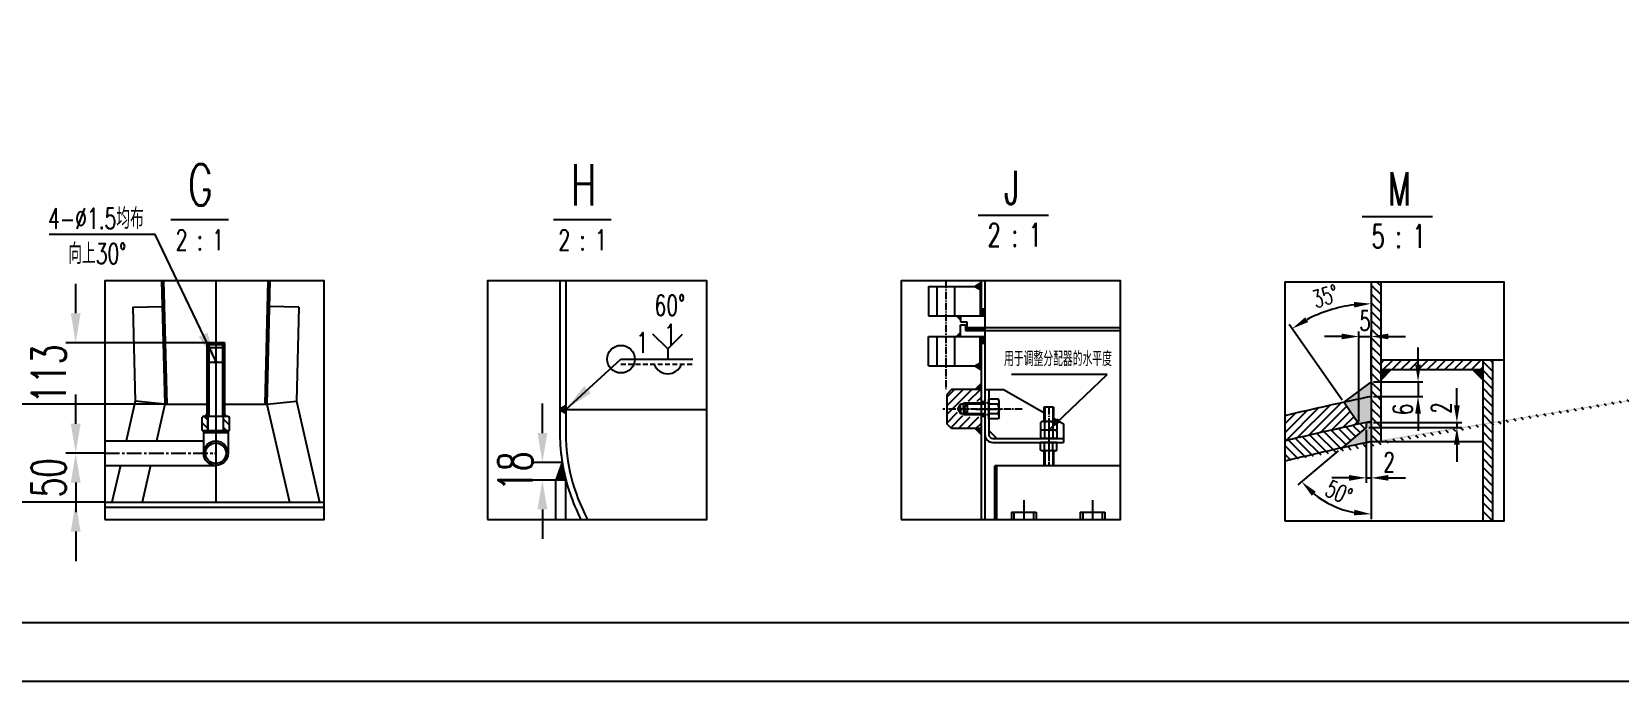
# Model space of a CAD drawing. Extents: x 0 to 10092, y 0 to 14268.
# Drawn here: x 1724 to 4960, y 0 to 1325 of the extents above; entities that cross this region are included whole.
import ezdxf

# ---------------------------------------------------------------- set-up
doc = ezdxf.new("R2010")
doc.units = 0
doc.header["$LTSCALE"] = 20
doc.header["$PDMODE"] = 3
for name, pattern in [('C2', [17, 14, -1, 1, -1]), ('CENTER2', [1.125, 0.75, -0.125, 0.125, -0.125]), ('DASHED2', [0.375, 0.25, -0.125])]:
    doc.linetypes.add(name, pattern=pattern)
doc.layers.get('0').update_dxf_attribs({"linetype": 'CONTINUOUS'})
doc.layers.get('DEFPOINTS').update_dxf_attribs({"linetype": 'CONTINUOUS'})
doc.layers.add('CENTER', color=4, linetype='C2')
doc.layers.add('TXT', color=6, linetype='CONTINUOUS')
doc.styles.add('HZFSD', font='ROMANS', dxfattribs={"width": 0.6667, "bigfont": 'HZFSD'})
doc.dimstyles.new('ARROW', dxfattribs={"dimtxt": 3.5, "dimasz": 3, "dimexe": 1, "dimexo": 0, "dimgap": 1, "dimtad": 1, "dimdec": 1, "dimdsep": 46, "dimtxsty": 'HZFSD', "dimcen": 0, "dimclrd": 3, "dimclre": 3, "dimclrt": 6, "dimadec": 0, "dimazin": 0, "dimtfac": 0.514286, "dimtdec": 1, "dimtix": 1, "dimtofl": 0, "dimtmove": 2, "dimatfit": 3, "dimfxl": 0, "dimtolj": 1, "dimarcsym": 0})
doc.dimstyles.new('ARROW$0', dxfattribs={"dimtxt": 4, "dimasz": 3, "dimexe": 1, "dimexo": 1, "dimgap": 0, "dimtad": 1, "dimdec": 1, "dimzin": 0, "dimdsep": 46, "dimtxsty": 'HZFSD', "dimcen": 0, "dimclrd": 3, "dimclre": 3, "dimclrt": 6, "dimadec": 0, "dimazin": 0, "dimtfac": 0.5, "dimtdec": 1, "dimtix": 1, "dimtmove": 2, "dimatfit": 3, "dimfxl": 0, "dimtolj": 1, "dimtzin": 0, "dimarcsym": 0})

# ---------------------------------------------------------------- blocks, each defined once
blk = doc.blocks.new('*D9')
at = {"color": 3, "lineweight": -2}
for p, q in [((8759, 2405.9), (8759, 2435.9)), ((8779.1, 2375.9), (8749, 2375.9)), ((8772.7, 2357.9), (8749, 2357.9)), ((8759, 2327.9), (8759, 2297.9))]:
    blk.add_line(p, q, dxfattribs=at)
at = {"color": 3}
for points in [[(8754, 2405.9), (8764, 2405.9), (8759, 2375.9)], [(8754, 2327.9), (8764, 2327.9), (8759, 2357.9)]]:
    blk.add_solid(points, dxfattribs=at)
at = {"layer": 'DEFPOINTS', "color": 0}
for p in [(8779.1, 2375.9), (8759, 2357.9), (8772.7, 2357.9)]:
    blk.add_point(p, dxfattribs=at)
at = {"color": 6, "insert": (8731.5, 2366.9), "char_height": 35, "attachment_point": 5, "rotation": 90, "style": 'HZFSD'}
blk.add_mtext('\\A1;18', dxfattribs=at)
blk = doc.blocks.new('*D10')
at = {"color": 3, "lineweight": -2}
for p, q in [((8283.3, 2415.3), (8283.3, 2445.3)), ((8313, 2385.3), (8273.3, 2385.3)), ((8313, 2335.3), (8273.3, 2335.3)), ((8283.3, 2305.3), (8283.3, 2275.3))]:
    blk.add_line(p, q, dxfattribs=at)
at = {"color": 3}
for points in [[(8278.3, 2415.3), (8288.3, 2415.3), (8283.3, 2385.3)], [(8278.3, 2305.3), (8288.3, 2305.3), (8283.3, 2335.3)]]:
    blk.add_solid(points, dxfattribs=at)
at = {"layer": 'DEFPOINTS', "color": 0}
for p in [(8313, 2385.3), (8283.3, 2335.3), (8313, 2335.3)]:
    blk.add_point(p, dxfattribs=at)
at = {"color": 6, "insert": (8255.8, 2360.3), "char_height": 35, "attachment_point": 5, "rotation": 90, "style": 'HZFSD'}
blk.add_mtext('\\A1;50', dxfattribs=at)
blk = doc.blocks.new('*D11')
at = {"color": 3, "lineweight": -2}
for p, q in [((8374.1, 2435.3), (8206.6, 2435.3)), ((8216.6, 2405.3), (8216.6, 2365.3)), ((8313, 2335.3), (8206.6, 2335.3))]:
    blk.add_line(p, q, dxfattribs=at)
at = {"color": 3}
for points in [[(8211.6, 2405.3), (8221.6, 2405.3), (8216.6, 2435.3)], [(8211.6, 2365.3), (8221.6, 2365.3), (8216.6, 2335.3)]]:
    blk.add_solid(points, dxfattribs=at)
at = {"layer": 'DEFPOINTS', "color": 0}
for p in [(8374.1, 2435.3), (8216.6, 2335.3), (8313, 2335.3)]:
    blk.add_point(p, dxfattribs=at)
at = {"color": 6, "insert": (8189.1, 2385.3), "char_height": 35, "attachment_point": 5, "rotation": 90, "style": 'HZFSD'}
blk.add_mtext('\\A1;100', dxfattribs=at)
blk = doc.blocks.new('*D12')
at = {"color": 3, "lineweight": -2}
for p, q in [((8283.3, 2528), (8283.3, 2558)), ((8417.1, 2498), (8273.3, 2498)), ((8313, 2385.3), (8273.3, 2385.3)), ((8283.3, 2355.3), (8283.3, 2325.3))]:
    blk.add_line(p, q, dxfattribs=at)
at = {"color": 3}
for points in [[(8278.3, 2528), (8288.3, 2528), (8283.3, 2498)], [(8278.3, 2355.3), (8288.3, 2355.3), (8283.3, 2385.3)]]:
    blk.add_solid(points, dxfattribs=at)
at = {"layer": 'DEFPOINTS', "color": 0}
for p in [(8417.1, 2498), (8283.3, 2385.3), (8313, 2385.3)]:
    blk.add_point(p, dxfattribs=at)
at = {"color": 6, "insert": (8255.9, 2466), "char_height": 35, "attachment_point": 5, "rotation": 90, "style": 'HZFSD'}
blk.add_mtext('\\A1;113', dxfattribs=at)
blk = doc.blocks.new('*D148')
at = {"color": 3, "lineweight": -2}
for p, q in [((4629.2, 562.8), (4629.2, 597.8)), ((4459.5, 527.8), (4639.2, 527.8)), ((4629.2, 527.8), (4629.2, 517.8)), ((4449.5, 517.8), (4639.2, 517.8)), ((4629.2, 482.8), (4629.2, 447.8))]:
    blk.add_line(p, q, dxfattribs=at)
at = {"color": 3}
for points in [[(4623.3, 562.8), (4635, 562.8), (4629.2, 527.8)], [(4623.3, 482.8), (4635, 482.8), (4629.2, 517.8)]]:
    blk.add_solid(points, dxfattribs=at)
at = {"layer": 'DEFPOINTS', "color": 0}
for p in [(4454.5, 527.8), (4444.5, 517.8), (4629.2, 517.8)]:
    blk.add_point(p, dxfattribs=at)
at = {"color": 6, "insert": (4597.2, 557.5), "char_height": 40, "attachment_point": 5, "rotation": 90, "style": 'HZFSD'}
blk.add_mtext('\\A1;2', dxfattribs=at)
blk = doc.blocks.new('*D149')
at = {"color": 3, "lineweight": -2}
for p, q in [((4444.5, 512.8), (4444.5, 404.9)), ((4454.5, 512.8), (4454.5, 404.9)), ((4409.5, 414.9), (4374.5, 414.9)), ((4444.5, 414.9), (4454.5, 414.9)), ((4489.5, 414.9), (4524.5, 414.9))]:
    blk.add_line(p, q, dxfattribs=at)
at = {"color": 3}
for points in [[(4409.5, 420.7), (4409.5, 409), (4444.5, 414.9)], [(4489.5, 420.7), (4489.5, 409), (4454.5, 414.9)]]:
    blk.add_solid(points, dxfattribs=at)
at = {"layer": 'DEFPOINTS', "color": 0}
for p in [(4444.5, 517.8), (4454.5, 517.8), (4454.5, 414.9)]:
    blk.add_point(p, dxfattribs=at)
at = {"color": 6, "insert": (4491.1, 446.9), "char_height": 40, "attachment_point": 5, "style": 'HZFSD'}
blk.add_mtext('\\A1;2', dxfattribs=at)
blk = doc.blocks.new('*D150')
at = {"color": 3, "lineweight": -2}
for p, q in [((4387.4, 469.8), (4304.9, 400.6)), ((4454.5, 484), (4454.5, 330.9))]:
    blk.add_line(p, q, dxfattribs=at)
blk.add_arc((4454.5, 526.1), 185.3, 230.8391, 259.1609, dxfattribs=at)
at = {"color": 3}
for points in [[(4333.4, 378.3), (4341.6, 386.6), (4312.6, 407)], [(4420.2, 350), (4419.1, 338.4), (4454.5, 340.9)]]:
    blk.add_solid(points, dxfattribs=at)
at = {"layer": 'DEFPOINTS', "color": 0}
for p in [(4454.5, 814.3), (4444.5, 517.8), (4454.5, 489), (4391.2, 473), (4352.7, 371.3)]:
    blk.add_point(p, dxfattribs=at)
at = {"color": 6, "insert": (4388.7, 385), "char_height": 35, "attachment_point": 5, "rotation": 335, "style": 'HZFSD'}
blk.add_mtext('\\A1;50°', dxfattribs=at)
blk = doc.blocks.new('*D151')
at = {"color": 3, "lineweight": -2}
for p, q in [((4429.5, 529.5), (4429.5, 713.2)), ((4454.5, 616), (4454.5, 713.2)), ((4394.5, 703.2), (4359.5, 703.2)), ((4429.5, 703.2), (4454.5, 703.2)), ((4489.5, 703.2), (4524.5, 703.2))]:
    blk.add_line(p, q, dxfattribs=at)
at = {"color": 3}
for points in [[(4394.5, 709.1), (4394.5, 697.4), (4429.5, 703.2)], [(4489.5, 709.1), (4489.5, 697.4), (4454.5, 703.2)]]:
    blk.add_solid(points, dxfattribs=at)
at = {"layer": 'DEFPOINTS', "color": 0}
for p in [(4454.5, 703.2), (4454.5, 611), (4429.5, 524.5)]:
    blk.add_point(p, dxfattribs=at)
at = {"color": 6, "insert": (4442, 735.2), "char_height": 40, "attachment_point": 5, "style": 'HZFSD'}
blk.add_mtext('\\A1;5', dxfattribs=at)
blk = doc.blocks.new('*D152')
at = {"color": 3, "lineweight": -2}
blk.add_line((4395.6, 573), (4287.5, 727.4), dxfattribs=at)
blk.add_arc((4454.5, 488.8), 281.2, 97.1352, 117.8648, dxfattribs=at)
at = {"color": 3}
for points in [[(4419.2, 773.7), (4419.9, 762.1), (4454.5, 770.1)], [(4326.1, 732.5), (4320, 742.4), (4293.2, 719.2)]]:
    blk.add_solid(points, dxfattribs=at)
at = {"layer": 'DEFPOINTS', "color": 0}
for p in [(4454.5, 814.3), (4397.6, 764.2), (4398.4, 568.9), (4429.5, 524.5), (4454.5, 489)]:
    blk.add_point(p, dxfattribs=at)
at = {"color": 6, "insert": (4361.1, 785.2), "char_height": 35, "attachment_point": 5, "rotation": 17.5, "style": 'HZFSD'}
blk.add_mtext('\\A1;35°', dxfattribs=at)
blk = doc.blocks.new('*D153')
at = {"color": 3, "lineweight": -2}
for p, q in [((4550, 646), (4550, 681)), ((4459.5, 611), (4560, 611)), ((4550, 611), (4550, 581)), ((4459.5, 581), (4560, 581)), ((4550, 546), (4550, 511))]:
    blk.add_line(p, q, dxfattribs=at)
at = {"color": 3}
for points in [[(4544.2, 646), (4555.9, 646), (4550, 611)], [(4544.2, 546), (4555.9, 546), (4550, 581)]]:
    blk.add_solid(points, dxfattribs=at)
at = {"layer": 'DEFPOINTS', "color": 0}
for p in [(4454.5, 611), (4454.5, 581), (4550, 581)]:
    blk.add_point(p, dxfattribs=at)
at = {"color": 6, "insert": (4519, 554.4), "char_height": 40, "attachment_point": 5, "rotation": 90, "style": 'HZFSD'}
blk.add_mtext('\\A1;6', dxfattribs=at)
blk = doc.blocks.new('A$C052836A7')
for points in [[(247.5, 222.8), (247.5, 220.8), (249.5, 220.8)], [(261.5, 222.8), (261.5, 220.8), (259.5, 220.8)]]:
    blk.add_hatch(color=0).paths.add_polyline_path(points)
at = {"linetype": 'ByBlock'}
h = blk.add_hatch(dxfattribs=at)
h.set_pattern_fill('ANSI31', color=6, scale=2, angle=90, style=0)
h.set_pattern_definition([(135, (-13290.5064, -2151.7), (-4.2426407, -4.2426407), [])])
h.paths.add_polyline_path([(262, 133), (263.5, 133), (268.3, 133), (268.3, 146.8), (266.6, 147.8), (262, 147.8), (262, 145)])
h.paths.add_polyline_path([(240.6, 133), (247, 133), (247, 145), (247, 147.8), (242.4, 147.8), (240.6, 146.8)])
for points in [[(245.5, 149.8), (243.5, 147.8), (245.5, 147.8)], [(263.5, 149.8), (265.5, 147.8), (263.5, 147.8)]]:
    blk.add_hatch(color=256, dxfattribs=at).paths.add_polyline_path(points)
h = blk.add_hatch(color=256)
h.paths.add_polyline_path([(611.2, 158.5), (611.2, 154.6), (605.2, 154.6), (605.2, 155.6), (606.2, 155.6)])
h.paths.add_polyline_path([(606.2, 153.6), (605.2, 153.6), (605.2, 154.6), (611.2, 154.6), (611.2, 150.7)])
h = blk.add_hatch(color=256)
edge = h.paths.add_edge_path()
edge.add_spline(control_points=[(611.4, 82.6), (609.9, 88), (608.8, 93.5), (607.7, 99.5), (607.7, 100), (607.6, 100.6)], knot_values=[0.080291, 0.080291, 0.080291, 0.080291, 0.126062, 0.126062, 0.130378, 0.130378, 0.130378, 0.130378], degree=3, periodic=0)
edge.add_line((607.6, 100.6), (601.1, 82.6))
edge.add_line((601.1, 82.6), (611.2, 82.6))
edge.add_line((611.2, 82.6), (611.4, 82.6))
at = {"color": 6}
for p, q in [((208.6, 348.2), (267.5, 348.2)), ((598.7, 348.2), (657.5, 348.2))]:
    blk.add_line(p, q, dxfattribs=at)
for p, q in [((199.3, 285.9), (202.5, 160)), ((201.3, 285.9), (204.5, 160)), ((307.6, 285.9), (304.5, 160)), ((309.6, 285.9), (306.5, 160)), ((605.2, 285.9), (605.2, 129.6)), ((611.2, 285.9), (611.2, 129.6)), ((170, 259), (200, 259.7)), ((170, 259), (172.4, 163)), ((339, 259), (309, 259.7)), ((339, 259), (336.6, 163)), ((172.4, 163), (163.1, 122.5)), ((202.5, 160), (172.4, 163)), ((306.5, 160), (336.6, 163)), ((336.6, 163), (360.3, 60)), ((202.5, 160), (193.9, 122.5)), ((202.5, 160), (245.5, 160)), ((242.4, 147.8), (240.6, 146.8)), ((240.6, 133), (240.6, 146.8)), ((242.4, 147.8), (266.6, 147.8)), ((263.5, 160), (306.5, 160)), ((266.6, 147.8), (268.3, 146.8)), ((268.3, 133), (268.3, 146.8)), ((306.5, 160), (329.5, 60)), ((606.2, 155.6), (605.2, 155.6)), ((605.2, 154.6), (755, 154.6)), ((606.2, 153.6), (605.2, 153.6)), ((606.2, 155.6), (611.2, 158.5)), ((606.2, 153.6), (611.2, 150.7)), ((240.6, 133), (268.3, 133)), ((242, 131), (267, 131)), ((141.4, 122.5), (242, 122.5)), ((141.4, 97.5), (254.5, 97.5)), ((157.3, 97.5), (148.7, 60)), ((188.1, 97.5), (179.5, 60)), ((607.6, 100.6), (601.1, 82.6)), ((611.2, 82.6), (601.1, 82.6)), ((141.4, 60), (364.9, 60)), ((141.4, 55), (364.9, 55)), ((148.7, 60), (179.5, 60)), ((329.5, 60), (360.3, 60))]:
    blk.add_line(p, q)
at = {"color": 4, "linetype": 'C2'}
for p, q in [((254.5, 285.9), (254.5, 60)), ((254.5, 60), (262.5, 60))]:
    blk.add_line(p, q, dxfattribs=at)
at = {"color": 6, "linetype": 'CENTER2'}
for p, q in [((254.5, 228.8), (254.5, 110)), ((247.5, 201.6), (245.5, 202.8)), ((247.5, 202.8), (260.5, 202.8)), ((261.5, 201.6), (263.5, 202.8)), ((141.4, 110), (254.5, 110)), ((253.1, 110), (254.5, 110))]:
    blk.add_line(p, q, dxfattribs=at)
at = {"color": 3}
for q in [(700, 231.5), (730.3, 231.5), (715.2, 205.9)]:
    blk.add_line((715.2, 216.4), q, dxfattribs=at)
at = {"color": 0}
for p, q in [((245.5, 222.8), (263.5, 222.8)), ((245.5, 222.8), (245.5, 147.8)), ((247.5, 222.8), (249.5, 220.8)), ((247.5, 222.8), (247.5, 147.8)), ((247.5, 220.8), (261.5, 220.8)), ((247.5, 217.8), (261.5, 217.8)), ((261.5, 222.8), (259.5, 220.8)), ((261.5, 222.8), (261.5, 147.8)), ((263.5, 222.8), (263.5, 147.8)), ((247.5, 202.8), (245.5, 204)), ((247.5, 200.5), (245.5, 201.6)), ((261.5, 202.8), (263.5, 204)), ((261.5, 200.5), (263.5, 201.6)), ((601.1, 42.4), (601.1, 82.6)), ((611.2, 42.4), (611.2, 82.6))]:
    blk.add_line(p, q, dxfattribs=at)
at = {"color": 3, "linetype": 'DASHED2'}
blk.add_line((739.9, 200.6), (666.5, 200.6), dxfattribs=at)
at = {"linetype": 'ByBlock'}
for p, q in [((245.5, 149.8), (243.5, 147.8)), ((246.8, 133), (246.8, 147.8)), ((262.2, 133), (262.2, 147.8)), ((263.5, 149.8), (265.5, 147.8)), ((242, 133), (242, 110.4)), ((245.5, 133), (246.5, 133)), ((267, 133), (267, 110.4))]:
    blk.add_line(p, q, dxfattribs=at)
at = {"color": 6, "linetype": 'ByBlock'}
for p, q in [((246.5, 133), (246.5, 147.8)), ((262.5, 133), (262.5, 147.8))]:
    blk.add_line(p, q, dxfattribs=at)
at = {"color": 3}
blk.add_circle((667.5, 205.9), 14.1, dxfattribs=at)
at = {"color": 0}
blk.add_circle((254.5, 202.8), 1, dxfattribs=at)
for radius in [12.5, 10.5]:
    blk.add_circle((254.5, 110), radius)
at = {"color": 3}
blk.add_arc((715.2, 205.9), 14.8, 201.1607, 338.8393, dxfattribs=at)
blk.add_ellipse((1311.2, 129.6), major_axis=(700, 0), ratio=0.5, start_param=3.141593, end_param=3.393308)
blk.add_open_spline([(605.2, 129.6), (605.2, 119.4), (606.1, 109.2), (609.6, 88.8), (612.1, 78.7), (618.6, 59.9), (622.3, 51.1), (626.6, 42.4)], degree=3, knots=[0, 0, 0, 0, 0.0846065, 0.0846065, 0.1692131, 0.1692131, 0.2438395, 0.2438395, 0.2438395, 0.2438395])
at = {"layer": 'TXT'}
for points in [[(141.4, 42.4), (364.9, 42.4), (364.9, 285.9), (141.4, 285.9)], [(531.5, 42.4), (755, 42.4), (755, 285.9), (531.5, 285.9)]]:
    blk.add_lwpolyline(points, close=True, dxfattribs=at)
at = {"color": 6, "style": 'HZFSD', "width": 0.6667}
blk.add_text('向上30%%d', height=21, dxfattribs=at).set_placement((104.1, 303))
at = {"color": 6, "attachment_point": 4, "style": 'HZFSD'}
for s, insert, char_height in [('G', (226.1, 383.7), 42), ('H', (616.2, 383.7), 42), ('\\A1;4-∅1.5均布', (83.5, 349.3), 21), ('2 : 1', (213.6, 327.4), 21), ('2 : 1', (603.7, 327.4), 21), ('\\A1;60%%D', (701.7, 260.8), 21), ('1', (683, 222.7), 21), ('1', (711.6, 231), 21)]:
    blk.add_mtext(s, dxfattribs=dict(at, insert=insert, char_height=char_height))
dim = blk.add_linear_dim(base=(111.8, 110), p1=(245.5, 222.7), p2=(141.4, 110), angle=90, dimstyle='ARROW', override={"dimscale": 10, "dimdec": 0, "dimtfac": 0.5143, "dimtdec": 0})
dim.commit()
dim.dimension.update_dxf_attribs({"geometry": '*D12', "text_midpoint": (84.3, 190.7), "dimtype": 128, "insert": (-8171.6, -2275.3)})
for base, p1, p2, picture, middle in [((111.8, 60), (141.4, 110), (141.4, 60), '*D10', (84.3, 85)), ((45, 60), (202.5, 160), (141.4, 60), '*D11', (17.5, 110)), ((587.4, 82.6), (607.6, 100.6), (601.1, 82.6), '*D9', (559.9, 91.6))]:
    dim = blk.add_linear_dim(base=base, p1=p1, p2=p2, angle=90, dimstyle='ARROW', override={"dimscale": 10, "dimdec": 0, "dimtfac": 0.5143, "dimtdec": 0})
    dim.commit()
    dim.dimension.update_dxf_attribs({"geometry": picture, "text_midpoint": middle, "insert": (-8171.6, -2275.3)})
for points in [[(254.5, 203.8), (192.7, 333.2), (84.8, 333.2)], [(611.2, 154.6), (667.5, 205.9), (740.8, 205.9)]]:
    blk.add_leader(points, dimstyle='ARROW', override={"dimscale": 10, "dimgap": 1, "dimtad": 0, "dimdec": 0, "dimtfac": 0.5143, "dimtdec": 0})

msp = doc.modelspace()

# ---------------------------------------------------------------- hatches: boundary and pattern name
h = msp.add_hatch(color=256)
h.paths.add_polyline_path([(3659.19, 813.21), (3659.19, 805.21), (3646.79, 805.21)])
h.paths.add_polyline_path([(3646.79, 805.21), (3657.19, 805.21), (3657.19, 799.21)])
h.paths.add_polyline_path([(3657.19, 805.21), (3659.19, 805.21), (3659.19, 799.21), (3657.19, 799.21)])
h = msp.add_hatch()
h.set_pattern_fill('ANSI31', color=6, scale=4, angle=90, style=0)
h.paths.add_polyline_path([(4474.52, 814.25), (4454.52, 814.25), (4454.52, 488.99), (4474.52, 488.99)])
for color, points in [(256, [(3609.19, 745.21), (3617.19, 745.21), (3617.19, 737.21)]), (256, [(3617.19, 711.21), (3617.19, 703.21), (3609.19, 703.21)]), (6, [(4494.52, 634.89), (4474.52, 634.89), (4474.52, 614.89)]), (6, [(4682.02, 634.89), (4662.02, 634.89), (4682.02, 614.89)]), (0, [(3659.23, 607.21), (3647.23, 595.21), (3659.23, 595.21)]), (0, [(3659.23, 503.21), (3647.23, 515.21), (3659.23, 515.21)])]:
    msp.add_hatch(color=color).paths.add_polyline_path(points)
h = msp.add_hatch(color=256)
h.paths.add_polyline_path([(3657.19, 759.21), (3659.19, 759.21), (3659.19, 745.21), (3657.19, 745.21)])
h.paths.add_polyline_path([(3659.19, 759.21), (3667.19, 759.21), (3667.19, 745.21), (3659.19, 745.21)])
h = msp.add_hatch()
h.set_pattern_fill('ANSI37', color=6, scale=0.8, style=0)
h.set_pattern_definition([(135, (26576.6404, -20962.306), (1.79605122, 1.79605122), []), (45, (26576.6404, -20962.306), (1.79605122, -1.79605122), [])])
h.paths.add_polyline_path([(3627.19, 721.21), (3667.19, 721.21), (3667.19, 715.21), (3627.19, 715.21)])
h = msp.add_hatch(color=256)
h.paths.add_polyline_path([(3657.19, 689.21), (3659.19, 689.21), (3659.19, 703.21), (3657.19, 703.21)])
h.paths.add_polyline_path([(3659.19, 689.21), (3667.19, 689.21), (3667.19, 703.21), (3659.19, 703.21)])
h = msp.add_hatch(color=256)
h.paths.add_polyline_path([(3659.19, 635.21), (3659.19, 643.21), (3646.79, 643.21)])
h.paths.add_polyline_path([(3646.79, 643.21), (3657.19, 643.21), (3657.19, 649.21)])
h.paths.add_polyline_path([(3657.19, 643.21), (3659.19, 643.21), (3659.19, 649.21), (3657.19, 649.21)])
h = msp.add_hatch()
h.set_pattern_fill('ANSI31', color=6, scale=4, style=0)
h.paths.add_polyline_path([(4682.02, 654.89), (4474.52, 654.89), (4474.52, 634.89), (4682.02, 634.89)])
h = msp.add_hatch()
h.set_pattern_fill('ANSI31', color=6, scale=4, angle=90, style=0)
h.paths.add_polyline_path([(4702.02, 654.89), (4682.02, 654.89), (4682.02, 327.34), (4702.02, 327.34)])
h = msp.add_hatch()
h.set_pattern_fill('ANSI31', color=6, scale=4, angle=90, style=0)
edge = h.paths.add_edge_path()
edge.add_line((4444.52, 517.75), (4444.52, 527.75))
edge.add_spline(control_points=[(4444.52, 527.75), (4439.51, 526.68), (4434.51, 525.6), (4429.52, 524.52)], knot_values=[5.1170361, 5.1170361, 5.1170361, 5.1170361, 5.1206457, 5.1206457, 5.1206457, 5.1206457], degree=3, periodic=0)
edge.add_spline(control_points=[(4429.52, 524.52), (4383.97, 514.67), (4338.74, 504.44), (4288.79, 492.65), (4283.73, 491.45), (4278.68, 490.25)], knot_values=[5.1206457, 5.1206457, 5.1206457, 5.1206457, 5.1535555, 5.1535555, 5.1572674, 5.1572674, 5.1572674, 5.1572674], degree=3, periodic=0)
edge.add_line((4278.68, 490.25), (4278.68, 449.12))
edge.add_ellipse((6224.52, -1579.65), major_axis=(-4500, 0), ratio=0.5, start_angle=293.99343, end_angle=295.62056, ccw=False)
edge.add_line((4394.68, 475.93), (4444.52, 517.75))
h = msp.add_hatch(color=6)
edge = h.paths.add_edge_path()
edge.add_line((4454.52, 527.75), (4444.52, 527.75))
edge.add_line((4444.52, 527.75), (4444.52, 517.75))
edge.add_line((4444.52, 517.75), (4394.68, 475.93))
edge.add_ellipse((6224.52, -1579.65), major_axis=(-4500, 0), ratio=0.5, start_angle=293.16207, end_angle=293.99343, ccw=False)
edge.add_line((4454.52, 488.99), (4454.52, 527.75))
h = msp.add_hatch()
h.set_pattern_fill('ANSI31', color=6, scale=100, style=0)
h.set_pattern_definition([(45, (-15070.448, -32487.253), (-8.8388348, 8.8388348), [])])
h.paths.add_polyline_path([(3659.23, 595.21), (3599.23, 595.21), (3589.23, 585.21), (3589.23, 555.21), (3607.64, 555.21), (3615.22, 568.35), (3623.49, 568.35), (3623.49, 571.21), (3633.75, 571.21), (3659.23, 571.21)])
h.paths.add_polyline_path([(3659.23, 539.21), (3633.75, 539.21), (3623.49, 539.21), (3623.49, 542.08), (3615.22, 542.08), (3607.64, 555.21), (3589.23, 555.21), (3589.23, 525.21), (3599.23, 515.21), (3659.23, 515.21)])
h = msp.add_hatch(color=6)
edge = h.paths.add_edge_path()
edge.add_spline(control_points=[(4454.52, 580.99), (4435.77, 577.03), (4417.07, 573.01), (4398.43, 568.92)], knot_values=[5.1121518, 5.1121518, 5.1121518, 5.1121518, 5.1255602, 5.1255602, 5.1255602, 5.1255602], degree=3, periodic=0)
edge.add_line((4398.43, 568.92), (4429.52, 524.52))
edge.add_spline(control_points=[(4429.52, 524.52), (4434.51, 525.6), (4439.51, 526.68), (4444.52, 527.75)], knot_values=[5.1170361, 5.1170361, 5.1170361, 5.1170361, 5.1206457, 5.1206457, 5.1206457, 5.1206457], degree=3, periodic=0)
edge.add_spline(control_points=[(4444.52, 527.75), (4447.85, 528.46), (4451.18, 529.18), (4454.52, 529.89)], knot_values=[5.1146328, 5.1146328, 5.1146328, 5.1146328, 5.1170361, 5.1170361, 5.1170361, 5.1170361], degree=3, periodic=0)
edge.add_line((4454.52, 529.89), (4454.52, 580.99))
edge = h.paths.add_edge_path()
edge.add_line((4454.52, 610.99), (4398.43, 568.92))
edge.add_spline(control_points=[(4398.43, 568.92), (4417.07, 573.01), (4435.77, 577.03), (4454.52, 580.99)], knot_values=[5.1121518, 5.1121518, 5.1121518, 5.1121518, 5.1255602, 5.1255602, 5.1255602, 5.1255602], degree=3, periodic=0)
edge.add_line((4454.52, 580.99), (4454.52, 610.99))
h = msp.add_hatch()
h.set_pattern_fill('ANSI31', color=6, scale=4, style=0)
edge = h.paths.add_edge_path()
edge.add_spline(control_points=[(4398.43, 568.92), (4358.26, 560.12), (4318.34, 551.02), (4278.68, 541.63)], knot_values=[5.1255602, 5.1255602, 5.1255602, 5.1255602, 5.1544509, 5.1544509, 5.1544509, 5.1544509], degree=3, periodic=0)
edge.add_line((4278.68, 541.63), (4278.68, 490.25))
edge.add_spline(control_points=[(4278.68, 490.25), (4283.73, 491.45), (4288.79, 492.65), (4338.74, 504.44), (4383.97, 514.67), (4429.52, 524.52)], knot_values=[5.1206457, 5.1206457, 5.1206457, 5.1206457, 5.1243577, 5.1243577, 5.1572674, 5.1572674, 5.1572674, 5.1572674], degree=3, periodic=0)
edge.add_line((4429.52, 524.52), (4398.43, 568.92))

# ---------------------------------------------------------------- linework, layer by layer
at = {"color": 6, "linetype": 'CENTER2'}
for p, q in [((3587.19, 816.87), (3587.19, 595.8)), ((3742.89, 555.21), (3581.19, 555.21)), ((3648.21, 555.21), (3699.21, 555.21)), ((3797.19, 559.21), (3797.19, 439.21)), ((3797.19, 521.06), (3797.19, 451.51))]:
    msp.add_line(p, q, dxfattribs=at)
for p, q in [((3646.79, 805.21), (3659.19, 813.21)), ((3659.19, 816.87), (3659.19, 745.21)), ((3667.19, 816.87), (3667.19, 329.96)), ((4454.52, 814.25), (4454.52, 488.99)), ((4474.52, 488.99), (4474.52, 814.25)), ((3552.19, 805.21), (3552.19, 745.21)), ((3552.19, 805.21), (3659.19, 805.21)), ((3569.19, 805.21), (3569.19, 745.21)), ((3605.19, 805.21), (3605.19, 745.21)), ((3646.79, 805.21), (3657.19, 799.21)), ((3657.19, 805.21), (3657.19, 745.21)), ((3657.19, 799.21), (3659.19, 799.21)), ((3552.19, 745.21), (3667.19, 745.21)), ((3609.19, 745.21), (3617.19, 737.21)), ((3617.19, 745.21), (3617.19, 733.21)), ((3667.19, 759.21), (3657.19, 759.21)), ((3659.19, 757.07), (3667.19, 759.21)), ((3617.19, 733.21), (3630.19, 733.21)), ((3617.19, 727.21), (3630.19, 727.21)), ((3617.19, 703.21), (3617.19, 727.21)), ((3627.19, 727.21), (3627.19, 715.21)), ((3627.19, 721.21), (3659.19, 721.21)), ((3627.19, 715.21), (3943.14, 715.21)), ((3630.19, 733.21), (3630.19, 721.21)), ((3630.19, 721.21), (3943.14, 721.21)), ((3630.19, 721.21), (3667.19, 721.21)), ((3552.19, 643.21), (3552.19, 703.21)), ((3552.19, 703.21), (3667.19, 703.21)), ((3569.19, 703.21), (3569.19, 643.21)), ((3605.19, 703.21), (3605.19, 643.21)), ((3617.19, 711.21), (3609.19, 703.21)), ((3657.19, 643.21), (3657.19, 703.21)), ((3667.19, 689.21), (3657.19, 689.21)), ((3659.19, 703.21), (3659.19, 329.96)), ((3659.19, 691.36), (3667.19, 689.21)), ((3646.79, 643.21), (3657.19, 649.21)), ((3657.19, 649.21), (3659.19, 649.21)), ((3552.19, 643.21), (3659.19, 643.21)), ((3646.79, 643.21), (3659.19, 635.21)), ((3667.19, 595.21), (3705.19, 595.21)), ((3667.19, 595.21), (3667.19, 503.21)), ((3675.19, 595.21), (3675.19, 503.21)), ((3705.19, 595.21), (3787.19, 548.17)), ((3611.6, 555.21), (3617.29, 565.06)), ((3611.6, 555.21), (3617.29, 545.37)), ((3617.29, 555.21), (3617.29, 565.06)), ((3617.29, 555.21), (3617.29, 545.37)), ((3623.49, 555.21), (3623.49, 567.21)), ((3623.49, 555.21), (3623.49, 543.21)), ((3624.26, 555.21), (3631.19, 567.21)), ((3624.26, 555.21), (3631.19, 543.21)), ((3631.19, 567.21), (3631.19, 543.21)), ((3667.19, 570.21), (3659.19, 570.21)), ((3693.97, 575.22), (3675.19, 575.22)), ((3675.19, 535.21), (3675.19, 575.22)), ((3675.19, 538.36), (3675.19, 572.08)), ((3693.64, 565.22), (3675.19, 565.22)), ((3695.8, 572.08), (3693.97, 575.22)), ((3695.8, 538.36), (3695.8, 572.08)), ((3807.19, 559.21), (3787.19, 559.21)), ((3787.19, 559.21), (3787.19, 529.57)), ((3807.19, 559.21), (3807.19, 529.57)), ((4429.52, 524.52), (4398.43, 568.92)), ((3667.19, 540.21), (3659.19, 540.21)), ((3693.64, 545.21), (3675.19, 545.21)), ((3693.98, 535.21), (3675.19, 535.21)), ((3695.8, 538.36), (3693.98, 535.21)), ((3783.13, 529.57), (3780.51, 528.04)), ((3780.51, 528.04), (3780.51, 512.39)), ((3811.23, 529.57), (3783.13, 529.57)), ((3788.85, 527.77), (3788.85, 512.39)), ((3805.52, 527.77), (3805.52, 512.39)), ((3807.19, 536.69), (3827.19, 525.21)), ((3811.23, 529.57), (3813.86, 528.05)), ((3813.86, 528.05), (3813.86, 512.39)), ((3827.19, 525.21), (3827.19, 487.21)), ((3691.19, 495.21), (3675.19, 511.21)), ((3683.19, 495.21), (3827.19, 495.21)), ((3683.19, 487.21), (3827.19, 487.21)), ((3783.13, 512.39), (3780.51, 510.87)), ((3813.86, 512.39), (3780.51, 512.39)), ((3780.51, 510.87), (3780.51, 495.21)), ((3813.86, 495.21), (3780.51, 495.21)), ((3780.51, 471.56), (3780.51, 487.21)), ((3813.86, 487.21), (3780.51, 487.21)), ((3811.23, 512.39), (3783.13, 512.39)), ((3788.85, 510.59), (3788.85, 495.21)), ((3788.85, 471.84), (3788.85, 487.21)), ((3805.52, 510.59), (3805.52, 495.21)), ((3805.52, 471.84), (3805.52, 487.21)), ((3811.23, 512.39), (3813.86, 510.87)), ((3813.86, 510.87), (3813.86, 495.21)), ((3813.86, 471.55), (3813.86, 487.21)), ((4454.52, 488.99), (4682.02, 488.99)), ((3783.13, 470.04), (3780.51, 471.56)), ((3811.23, 470.04), (3783.13, 470.04)), ((3787.19, 470.04), (3787.19, 439.21)), ((3807.19, 470.04), (3807.19, 439.21)), ((3811.23, 470.04), (3813.86, 471.55)), ((3943.14, 439.21), (3687.15, 439.21)), ((3687.15, 329.96), (3687.15, 439.21)), ((3691.15, 329.96), (3691.15, 439.21)), ((3721.33, 345.21), (3771.33, 345.21)), ((3721.33, 345.21), (3721.33, 329.96)), ((3726.33, 345.21), (3726.33, 329.96)), ((3766.33, 345.21), (3766.33, 329.96)), ((3771.33, 345.21), (3771.33, 329.96)), ((3861.33, 345.21), (3911.33, 345.21)), ((3861.33, 345.21), (3861.33, 329.96)), ((3866.33, 345.21), (3866.33, 329.96)), ((3906.33, 345.21), (3906.33, 329.96)), ((3911.33, 345.21), (3911.33, 329.96))]:
    msp.add_line(p, q)
at = {"color": 6}
for p, q in [((4494.52, 634.89), (4474.52, 614.89)), ((4662.02, 634.89), (4682.02, 614.89)), ((4454.52, 610.99), (4398.43, 568.92)), ((4454.52, 527.75), (4444.52, 527.75)), ((4444.52, 527.75), (4444.52, 517.75)), ((4444.52, 517.75), (4391.21, 473.02))]:
    msp.add_line(p, q, dxfattribs=at)
at = {"color": 0}
for p, q in [((3599.23, 595.21), (3589.23, 585.21)), ((3589.23, 585.21), (3589.23, 525.21)), ((3659.23, 595.21), (3599.23, 595.21)), ((3659.23, 607.21), (3647.23, 595.21)), ((3599.23, 515.21), (3589.23, 525.21)), ((3659.23, 515.21), (3599.23, 515.21)), ((3659.23, 503.21), (3647.23, 515.21))]:
    msp.add_line(p, q, dxfattribs=at)
at = {"color": 7, "linetype": 'Continuous'}
for p, q in [((3629.94, 565.06), (3617.29, 565.06)), ((3667.19, 567.21), (3631.19, 567.21)), ((3629.94, 545.37), (3617.29, 545.37)), ((3667.19, 543.21), (3631.19, 543.21))]:
    msp.add_line(p, q, dxfattribs=at)
at = {"color": 6, "linetype": 'Continuous'}
for p, q in [((3631.19, 567.21), (3623.49, 567.21)), ((3667.19, 565.06), (3631.19, 565.06)), ((3789.19, 559.21), (3789.19, 529.57)), ((3805.19, 559.21), (3805.19, 529.57)), ((3631.19, 543.21), (3623.49, 543.21)), ((3667.19, 545.37), (3631.19, 545.37)), ((3789.19, 470.04), (3789.19, 439.21)), ((3805.19, 470.04), (3805.19, 439.21))]:
    msp.add_line(p, q, dxfattribs=at)
at = {"color": 1, "linetype": 'DASHED2'}
for p, q in [((3675.19, 567.21), (3667.19, 567.21)), ((3675.19, 567.21), (3667.19, 567.21)), ((3675.19, 543.21), (3667.19, 543.21)), ((3675.19, 543.21), (3667.19, 543.21))]:
    msp.add_line(p, q, dxfattribs=at)
for centre, radius, start, end in [((3688.92, 570.22), 6.88, 313.32873, 46.67127), ((3671.51, 555.21), 24.28, 335.67133, 24.32867), ((3688.92, 540.21), 6.88, 313.32873, 46.67127), ((3784.68, 523.84), 5.73, 43.32873, 136.67127), ((3797.19, 509.33), 20.24, 65.67133, 114.32867), ((3809.69, 523.84), 5.73, 43.32873, 136.67127), ((3683.19, 503.21), 16, 180, 270), ((3683.19, 503.21), 8, 180, 270), ((3784.68, 506.66), 5.73, 43.32873, 136.67127), ((3797.19, 492.15), 20.24, 65.67133, 114.32867), ((3809.69, 506.66), 5.73, 43.32873, 136.67127), ((3784.68, 475.77), 5.73, 223.32873, 316.67127), ((3797.19, 490.27), 20.24, 245.67133, 294.32867), ((3809.69, 475.77), 5.73, 223.32873, 316.67127)]:
    msp.add_arc(centre, radius, start, end)
msp.add_ellipse((6224.52, -1579.65), major_axis=(-4500, 0), ratio=0.5, start_param=5.1166433, end_param=5.1595521)
msp.add_open_spline([(4454.52, 580.99), (4395.37, 568.5), (4336.74, 555.38), (4278.68, 541.63)], degree=3)
msp.add_open_spline([(4454.52, 529.89), (4400.51, 518.4), (4346.94, 506.38), (4288.79, 492.65), (4283.73, 491.45), (4278.68, 490.25)], degree=3, knots=[5.114632751, 5.114632751, 5.114632751, 5.114632751, 5.153555455, 5.153555455, 5.157267393, 5.157267393, 5.157267393, 5.157267393])
at = {"layer": 'CENTER'}
for p, q in [((3746.33, 369.53), (3746.33, 329.96)), ((3886.33, 369.53), (3886.33, 329.96))]:
    msp.add_line(p, q, dxfattribs=at)
at = {"layer": 'TXT'}
for p, q in [((3653.56, 950.33), (3796.73, 950.33)), ((4436.08, 947.71), (4579.25, 947.71))]:
    msp.add_line(p, q, dxfattribs=at)
at = {"layer": 'TXT', "color": 0}
for p, q in [((4725.66, 654.89), (4474.52, 654.89)), ((4682.02, 654.89), (4682.02, 327.34)), ((4702.02, 654.89), (4702.02, 327.34)), ((4682.02, 634.89), (4474.52, 634.89))]:
    msp.add_line(p, q, dxfattribs=at)
at = {"layer": 'TXT'}
for points in [[(0, 0), (10092, 0), (10092, 14268), (0, 14268)], [(0, 0), (10092, 0), (10092, 14268), (0, 14268)], [(3496.15, 329.96), (3943.14, 329.96), (3943.14, 816.87), (3496.15, 816.87)], [(4278.68, 327.34), (4725.66, 327.34), (4725.66, 814.25), (4278.68, 814.25)]]:
    msp.add_lwpolyline(points, close=True, dxfattribs=at)
at = {"layer": 'TXT', "color": 0}
msp.add_lwpolyline([(300, 120), (9972, 120), (9972, 14148), (300, 14148)], close=True, dxfattribs=at)

# ---------------------------------------------------------------- block references
at = {"xscale": 2, "yscale": 2, "zscale": 2}
msp.add_blockref('A$C052836A7', (1590.18, 245.15), dxfattribs=at)

# ---------------------------------------------------------------- texts
at = {"layer": 'TXT', "style": 'HZFSD', "width": 0.6667}
for s, height, p in [('J', 68.04, (3706.31, 972.99)), ('M', 68.04, (4488.83, 970.37)), ('2 : 1', 47.25, (3672.43, 886.67)), ('5 : 1', 47.25, (4454.95, 884.05)), ('用于调整分配器的水平度', 29.9808, (3706.08, 642.77))]:
    msp.add_text(s, height=height, dxfattribs=at).set_placement(p)

# ---------------------------------------------------------------- dimensions: what is measured, and where the dimension line sits
at = {"color": 2}
for base, line2, picture, middle in [((4397.65, 764.24), ((4429.52, 524.52), (4398.43, 568.92)), '*D152', (4361.08, 785.17)), ((4352.7, 371.34), ((4444.52, 517.75), (4391.21, 473.02)), '*D150', (4388.68, 384.95))]:
    dim = msp.add_angular_dim_2l(base=base, line1=((4454.52, 814.25), (4454.52, 488.99)), line2=line2, dimstyle='ARROW', override={"dimscale": 10, "dimasz": 3.5, "dimexo": 0.5, "dimgap": 1.2, "dimdec": 0, "dimzin": 9, "dimtfac": 0.5143, "dimtdec": 0}, dxfattribs=at)
    dim.commit()
    dim.dimension.update_dxf_attribs({"geometry": picture, "text_midpoint": middle})
dim = msp.add_linear_dim(base=(4454.52, 703.24), p1=(4429.52, 524.52), p2=(4454.52, 610.99), text='5', dimstyle='ARROW$0', override={"dimscale": 10, "dimasz": 3.5, "dimexo": 0.5, "dimgap": 1.2, "dimdec": 0, "dimzin": 9, "dimtfac": 0.5143, "dimtdec": 0}, dxfattribs=at)
dim.commit()
dim.dimension.update_dxf_attribs({"geometry": '*D151', "text_midpoint": (4442.02, 735.24)})
for base, p1, p2, text, picture, middle in [((4550.02, 580.99), (4454.52, 610.99), (4454.52, 580.99), '6', '*D153', (4518.99, 554.41)), ((4629.16, 517.75), (4454.52, 527.75), (4444.52, 517.75), '2', '*D148', (4597.16, 557.51))]:
    dim = msp.add_linear_dim(base=base, p1=p1, p2=p2, angle=90, text=text, dimstyle='ARROW$0', override={"dimscale": 10, "dimasz": 3.5, "dimexo": 0.5, "dimgap": 1.2, "dimdec": 0, "dimzin": 9, "dimtfac": 0.5143, "dimtdec": 0}, dxfattribs=at)
    dim.commit()
    dim.dimension.update_dxf_attribs({"geometry": picture, "text_midpoint": middle, "dimtype": 160})
dim = msp.add_linear_dim(base=(4454.52, 414.88), p1=(4444.52, 517.75), p2=(4454.52, 517.75), text='2', dimstyle='ARROW$0', override={"dimscale": 10, "dimasz": 3.5, "dimexo": 0.5, "dimgap": 1.2, "dimdec": 0, "dimzin": 9, "dimtfac": 0.5143, "dimtdec": 0}, dxfattribs=at)
dim.commit()
dim.dimension.update_dxf_attribs({"geometry": '*D149', "text_midpoint": (4491.06, 446.88), "dimtype": 160})

# ---------------------------------------------------------------- leaders
msp.add_leader([(3797.19, 512.39), (3916.32, 625.68), (3721.42, 625.68)], dimstyle='ARROW', override={"dimscale": 10, "dimgap": 1, "dimtad": 0, "dimtoh": 1, "dimdec": 0, "dimtfac": 0.5143, "dimtdec": 0, "dimtix": 0, "dimatfit": 0})

doc.saveas('drawing.dxf')
